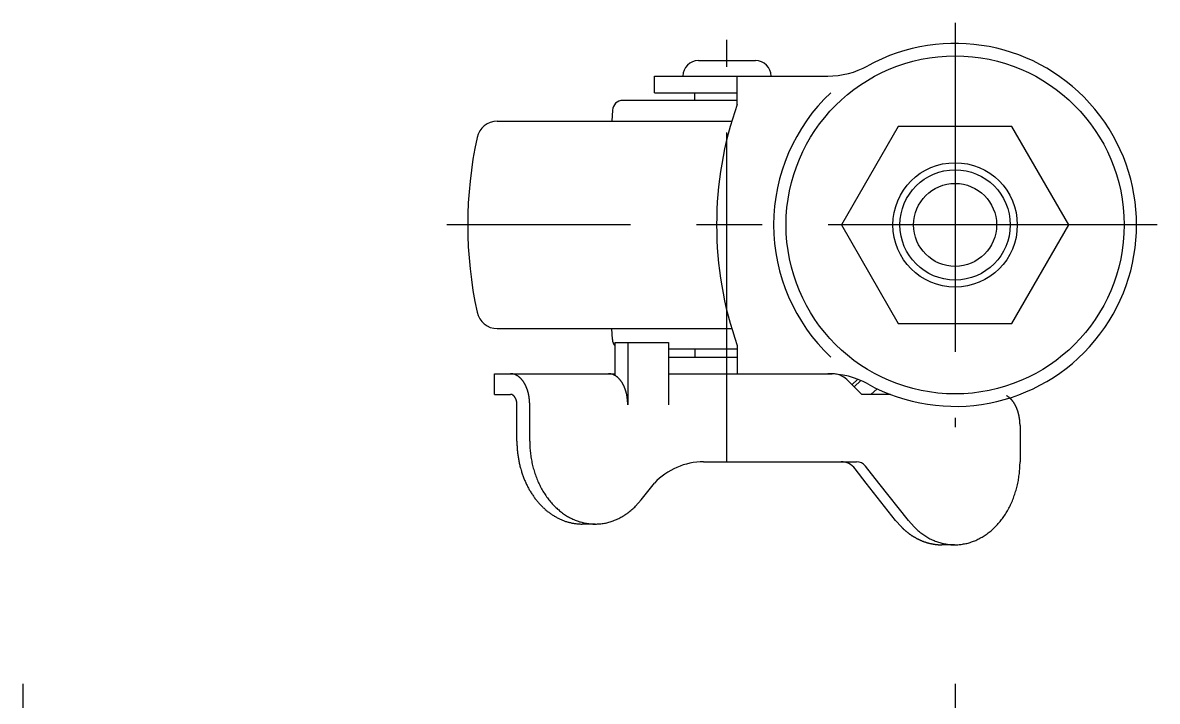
# Model space of a CAD drawing. Extents: x -118 to 41, y -73 to 123.
# Drawn here: x -67.9 to 41.5, y 57.3 to 122.8 of the extents above; entities that cross this region are included whole.
import ezdxf

# ---------------------------------------------------------------- set-up
doc = ezdxf.new("R2010")
doc.units = 0
doc.linetypes.add('CENTER', pattern=[50.8, 31.75, -6.35, 6.35, -6.35])
doc.layers.get('0').update_dxf_attribs({"linetype": 'CONTINUOUS'})
doc.layers.add('CENTER', color=1, linetype='CONTINUOUS')

msp = doc.modelspace()

# ---------------------------------------------------------------- linework, layer by layer
at = {"color": 7, "linetype": 'CONTINUOUS'}
for p, q in [((-2.75, 119.11), (2.75, 119.11)), ((-7, 117.61), (9.72, 117.61)), ((-7, 116.01), (-7, 117.61)), ((0.98, 114.88), (0.98, 117.61)), ((-7, 116.01), (0.98, 116.01)), ((-3.1, 115.26), (-3.1, 116.01)), ((0.98, 115.26), (-10.05, 115.26)), ((-11.05, 114.31), (-11.1, 113.26)), ((-22.15, 113.26), (0.46, 113.26)), ((16.52, 112.76), (11.03, 103.26)), ((27.48, 112.76), (16.52, 112.76)), ((32.97, 103.26), (27.48, 112.76)), ((11.03, 103.26), (16.52, 93.76)), ((27.48, 93.76), (32.97, 103.26)), ((-22.15, 93.26), (0.46, 93.26)), ((-11.05, 92.21), (-11.1, 93.26)), ((16.52, 93.76), (27.48, 93.76)), ((-10.8, 91.91), (-5.63, 91.91)), ((-10.8, 91.91), (-10.8, 88.74)), ((-9.57, 91.91), (-9.57, 85.91)), ((-5.63, 91.91), (-5.63, 85.91)), ((0.98, 91.26), (-5.63, 91.26)), ((-3.1, 91.26), (-3.1, 90.51)), ((0.98, 91.64), (0.98, 88.91)), ((-5.63, 90.51), (0.98, 90.51)), ((-22.41, 88.91), (-10.8, 88.91)), ((-22.41, 86.91), (-22.41, 88.91)), ((-5.63, 88.91), (9.72, 88.91)), ((-5.63, 88.91), (10.16, 88.91)), ((13.01, 86.91), (11.56, 88.34)), ((12.05, 87.85), (12.61, 88.37)), ((12.26, 87.65), (12.9, 88.25)), ((-22.41, 86.91), (-20.87, 86.91)), ((15.76, 86.91), (13.01, 86.91)), ((13.88, 86.91), (14.47, 87.46)), ((-20.25, 82.41), (-20.25, 85.91)), ((-19.02, 82.41), (-19.02, 85.91)), ((28.26, 83.91), (28.26, 80.41)), ((-2.25, 80.41), (12.49, 80.41)), ((14.65, 78.36), (13.35, 80)), ((13.42, 78.36), (12.35, 79.75)), ((-8.26, 76.75), (-7, 78.36)), ((16.26, 74.75), (13.42, 78.36)), ((17.5, 74.75), (14.65, 78.36)), ((-8.82, 76.13), (-8.26, 76.75)), ((-12.72, 74.41), (-13.95, 74.41)), ((16.82, 74.13), (16.26, 74.75)), ((18.05, 74.13), (17.5, 74.75)), ((21.95, 72.41), (20.72, 72.41))]:
    msp.add_line(p, q, dxfattribs=at)
for points in [[(-19.02, 85.91, 0), (-19.02, 85.95, 0), (-19.02, 85.98, 0), (-19.02, 86.02, 0), (-19.02, 86.06, 0), (-19.03, 86.09, 0), (-19.03, 86.13, 0), (-19.03, 86.17, 0), (-19.03, 86.2, 0), (-19.03, 86.24, 0), (-19.04, 86.28, 0), (-19.04, 86.31, 0), (-19.04, 86.35, 0), (-19.05, 86.39, 0), (-19.05, 86.42, 0), (-19.05, 86.46, 0), (-19.06, 86.5, 0), (-19.06, 86.53, 0), (-19.07, 86.57, 0), (-19.07, 86.6, 0), (-19.08, 86.64, 0), (-19.08, 86.68, 0), (-19.09, 86.71, 0), (-19.1, 86.75, 0), (-19.1, 86.78, 0), (-19.11, 86.82, 0), (-19.12, 86.85, 0), (-19.12, 86.89, 0), (-19.13, 86.92, 0), (-19.14, 86.96, 0), (-19.15, 86.99, 0), (-19.15, 87.02, 0), (-19.16, 87.06, 0), (-19.17, 87.09, 0), (-19.18, 87.13, 0), (-19.19, 87.16, 0), (-19.2, 87.19, 0), (-19.21, 87.23, 0), (-19.22, 87.26, 0), (-19.23, 87.29, 0), (-19.24, 87.32, 0), (-19.25, 87.36, 0), (-19.26, 87.39, 0), (-19.27, 87.42, 0), (-19.29, 87.45, 0), (-19.3, 87.48, 0), (-19.31, 87.52, 0), (-19.32, 87.55, 0), (-19.33, 87.58, 0), (-19.35, 87.61, 0), (-19.36, 87.64, 0), (-19.37, 87.67, 0), (-19.39, 87.7, 0), (-19.4, 87.73, 0), (-19.41, 87.76, 0), (-19.43, 87.78, 0), (-19.44, 87.81, 0), (-19.46, 87.84, 0), (-19.47, 87.87, 0), (-19.49, 87.9, 0), (-19.5, 87.93, 0), (-19.52, 87.95, 0), (-19.53, 87.98, 0), (-19.55, 88.01, 0), (-19.56, 88.03, 0), (-19.58, 88.06, 0), (-19.6, 88.08, 0), (-19.61, 88.11, 0), (-19.63, 88.13, 0), (-19.65, 88.16, 0), (-19.66, 88.18, 0), (-19.68, 88.21, 0), (-19.7, 88.23, 0), (-19.72, 88.25, 0), (-19.73, 88.28, 0), (-19.75, 88.3, 0), (-19.77, 88.32, 0), (-19.79, 88.34, 0), (-19.81, 88.36, 0), (-19.82, 88.38, 0), (-19.84, 88.4, 0), (-19.86, 88.43, 0), (-19.88, 88.44, 0), (-19.9, 88.46, 0), (-19.92, 88.48, 0), (-19.94, 88.5, 0), (-19.96, 88.52, 0), (-19.98, 88.54, 0), (-20, 88.56, 0), (-20.02, 88.57, 0), (-20.04, 88.59, 0), (-20.06, 88.61, 0), (-20.08, 88.62, 0), (-20.1, 88.64, 0), (-20.12, 88.65, 0), (-20.14, 88.67, 0), (-20.16, 88.68, 0), (-20.18, 88.7, 0), (-20.2, 88.71, 0), (-20.23, 88.72, 0), (-20.25, 88.74, 0), (-20.27, 88.75, 0), (-20.29, 88.76, 0), (-20.31, 88.77, 0), (-20.33, 88.78, 0), (-20.36, 88.79, 0), (-20.38, 88.8, 0), (-20.4, 88.81, 0), (-20.42, 88.82, 0), (-20.44, 88.83, 0), (-20.46, 88.84, 0), (-20.49, 88.85, 0), (-20.51, 88.85, 0), (-20.53, 88.86, 0), (-20.55, 88.87, 0), (-20.58, 88.87, 0), (-20.6, 88.88, 0), (-20.62, 88.88, 0), (-20.64, 88.89, 0), (-20.67, 88.89, 0), (-20.69, 88.9, 0), (-20.71, 88.9, 0), (-20.73, 88.9, 0), (-20.76, 88.9, 0), (-20.78, 88.91, 0), (-20.8, 88.91, 0), (-20.82, 88.91, 0), (-20.85, 88.91, 0), (-20.87, 88.91, 0)], [(-9.57, 85.91, 0), (-9.57, 85.95, 0), (-9.57, 85.98, 0), (-9.57, 86.02, 0), (-9.57, 86.06, 0), (-9.57, 86.09, 0), (-9.57, 86.13, 0), (-9.57, 86.17, 0), (-9.58, 86.2, 0), (-9.58, 86.24, 0), (-9.58, 86.28, 0), (-9.58, 86.31, 0), (-9.59, 86.35, 0), (-9.59, 86.39, 0), (-9.59, 86.42, 0), (-9.6, 86.46, 0), (-9.6, 86.5, 0), (-9.61, 86.53, 0), (-9.61, 86.57, 0), (-9.62, 86.6, 0), (-9.62, 86.64, 0), (-9.63, 86.68, 0), (-9.63, 86.71, 0), (-9.64, 86.75, 0), (-9.65, 86.78, 0), (-9.65, 86.82, 0), (-9.66, 86.85, 0), (-9.67, 86.89, 0), (-9.67, 86.92, 0), (-9.68, 86.96, 0), (-9.69, 86.99, 0), (-9.7, 87.02, 0), (-9.71, 87.06, 0), (-9.72, 87.09, 0), (-9.72, 87.13, 0), (-9.73, 87.16, 0), (-9.74, 87.19, 0), (-9.75, 87.23, 0), (-9.76, 87.26, 0), (-9.77, 87.29, 0), (-9.78, 87.32, 0), (-9.8, 87.36, 0), (-9.81, 87.39, 0), (-9.82, 87.42, 0), (-9.83, 87.45, 0), (-9.84, 87.48, 0), (-9.85, 87.52, 0), (-9.87, 87.55, 0), (-9.88, 87.58, 0), (-9.89, 87.61, 0), (-9.9, 87.64, 0), (-9.92, 87.67, 0), (-9.93, 87.7, 0), (-9.94, 87.73, 0), (-9.96, 87.76, 0), (-9.97, 87.78, 0), (-9.99, 87.81, 0), (-10, 87.84, 0), (-10.01, 87.87, 0), (-10.03, 87.9, 0), (-10.04, 87.93, 0), (-10.06, 87.95, 0), (-10.08, 87.98, 0), (-10.09, 88.01, 0), (-10.11, 88.03, 0), (-10.12, 88.06, 0), (-10.14, 88.08, 0), (-10.16, 88.11, 0), (-10.17, 88.13, 0), (-10.19, 88.16, 0), (-10.21, 88.18, 0), (-10.22, 88.21, 0), (-10.24, 88.23, 0), (-10.26, 88.25, 0), (-10.28, 88.28, 0), (-10.3, 88.3, 0), (-10.31, 88.32, 0), (-10.33, 88.34, 0), (-10.35, 88.36, 0), (-10.37, 88.38, 0), (-10.39, 88.4, 0), (-10.41, 88.43, 0), (-10.43, 88.44, 0), (-10.44, 88.46, 0), (-10.46, 88.48, 0), (-10.48, 88.5, 0), (-10.5, 88.52, 0), (-10.52, 88.54, 0), (-10.54, 88.56, 0), (-10.56, 88.57, 0), (-10.58, 88.59, 0), (-10.6, 88.61, 0), (-10.62, 88.62, 0), (-10.64, 88.64, 0), (-10.66, 88.65, 0), (-10.69, 88.67, 0), (-10.71, 88.68, 0), (-10.73, 88.7, 0), (-10.75, 88.71, 0), (-10.77, 88.72, 0), (-10.79, 88.74, 0), (-10.81, 88.75, 0), (-10.83, 88.76, 0), (-10.86, 88.77, 0), (-10.88, 88.78, 0), (-10.9, 88.79, 0), (-10.92, 88.8, 0), (-10.94, 88.81, 0), (-10.96, 88.82, 0), (-10.99, 88.83, 0), (-11.01, 88.84, 0), (-11.03, 88.85, 0), (-11.05, 88.85, 0), (-11.08, 88.86, 0), (-11.1, 88.87, 0), (-11.12, 88.87, 0), (-11.14, 88.88, 0), (-11.16, 88.88, 0), (-11.19, 88.89, 0), (-11.21, 88.89, 0), (-11.23, 88.9, 0), (-11.25, 88.9, 0), (-11.28, 88.9, 0), (-11.3, 88.9, 0), (-11.32, 88.91, 0), (-11.35, 88.91, 0), (-11.37, 88.91, 0), (-11.39, 88.91, 0), (-11.41, 88.91, 0)], [(-20.25, 85.91, 0), (-20.25, 85.92, 0), (-20.25, 85.93, 0), (-20.25, 85.95, 0), (-20.25, 85.96, 0), (-20.26, 85.97, 0), (-20.26, 85.98, 0), (-20.26, 86, 0), (-20.26, 86.01, 0), (-20.26, 86.02, 0), (-20.26, 86.03, 0), (-20.26, 86.04, 0), (-20.26, 86.06, 0), (-20.26, 86.07, 0), (-20.26, 86.08, 0), (-20.26, 86.09, 0), (-20.27, 86.11, 0), (-20.27, 86.12, 0), (-20.27, 86.13, 0), (-20.27, 86.14, 0), (-20.27, 86.15, 0), (-20.27, 86.17, 0), (-20.28, 86.18, 0), (-20.28, 86.19, 0), (-20.28, 86.2, 0), (-20.28, 86.21, 0), (-20.28, 86.22, 0), (-20.29, 86.24, 0), (-20.29, 86.25, 0), (-20.29, 86.26, 0), (-20.3, 86.27, 0), (-20.3, 86.28, 0), (-20.3, 86.29, 0), (-20.3, 86.3, 0), (-20.31, 86.32, 0), (-20.31, 86.33, 0), (-20.31, 86.34, 0), (-20.32, 86.35, 0), (-20.32, 86.36, 0), (-20.32, 86.37, 0), (-20.33, 86.38, 0), (-20.33, 86.39, 0), (-20.33, 86.4, 0), (-20.34, 86.41, 0), (-20.34, 86.42, 0), (-20.35, 86.44, 0), (-20.35, 86.45, 0), (-20.35, 86.46, 0), (-20.36, 86.47, 0), (-20.36, 86.48, 0), (-20.37, 86.49, 0), (-20.37, 86.5, 0), (-20.38, 86.51, 0), (-20.38, 86.52, 0), (-20.38, 86.53, 0), (-20.39, 86.54, 0), (-20.39, 86.54, 0), (-20.4, 86.55, 0), (-20.4, 86.56, 0), (-20.41, 86.57, 0), (-20.41, 86.58, 0), (-20.42, 86.59, 0), (-20.42, 86.6, 0), (-20.43, 86.61, 0), (-20.43, 86.62, 0), (-20.44, 86.63, 0), (-20.45, 86.63, 0), (-20.45, 86.64, 0), (-20.46, 86.65, 0), (-20.46, 86.66, 0), (-20.47, 86.67, 0), (-20.47, 86.68, 0), (-20.48, 86.68, 0), (-20.48, 86.69, 0), (-20.49, 86.7, 0), (-20.5, 86.71, 0), (-20.5, 86.71, 0), (-20.51, 86.72, 0), (-20.52, 86.73, 0), (-20.52, 86.74, 0), (-20.53, 86.74, 0), (-20.53, 86.75, 0), (-20.54, 86.76, 0), (-20.55, 86.76, 0), (-20.55, 86.77, 0), (-20.56, 86.77, 0), (-20.57, 86.78, 0), (-20.57, 86.79, 0), (-20.58, 86.79, 0), (-20.59, 86.8, 0), (-20.59, 86.8, 0), (-20.6, 86.81, 0), (-20.61, 86.81, 0), (-20.61, 86.82, 0), (-20.62, 86.82, 0), (-20.63, 86.83, 0), (-20.63, 86.83, 0), (-20.64, 86.84, 0), (-20.65, 86.84, 0), (-20.66, 86.85, 0), (-20.66, 86.85, 0), (-20.67, 86.86, 0), (-20.68, 86.86, 0), (-20.68, 86.86, 0), (-20.69, 86.87, 0), (-20.7, 86.87, 0), (-20.71, 86.87, 0), (-20.71, 86.88, 0), (-20.72, 86.88, 0), (-20.73, 86.88, 0), (-20.73, 86.89, 0), (-20.74, 86.89, 0), (-20.75, 86.89, 0), (-20.76, 86.89, 0), (-20.76, 86.9, 0), (-20.77, 86.9, 0), (-20.78, 86.9, 0), (-20.79, 86.9, 0), (-20.79, 86.9, 0), (-20.8, 86.9, 0), (-20.81, 86.91, 0), (-20.82, 86.91, 0), (-20.82, 86.91, 0), (-20.83, 86.91, 0), (-20.84, 86.91, 0), (-20.85, 86.91, 0), (-20.85, 86.91, 0), (-20.86, 86.91, 0), (-20.87, 86.91, 0)], [(28.26, 83.91, 0), (28.26, 83.94, 0), (28.26, 83.97, 0), (28.26, 84, 0), (28.26, 84.03, 0), (28.26, 84.06, 0), (28.25, 84.09, 0), (28.25, 84.12, 0), (28.25, 84.15, 0), (28.25, 84.18, 0), (28.25, 84.21, 0), (28.25, 84.23, 0), (28.24, 84.26, 0), (28.24, 84.29, 0), (28.24, 84.32, 0), (28.24, 84.35, 0), (28.23, 84.38, 0), (28.23, 84.41, 0), (28.23, 84.44, 0), (28.23, 84.47, 0), (28.22, 84.5, 0), (28.22, 84.53, 0), (28.21, 84.56, 0), (28.21, 84.58, 0), (28.21, 84.61, 0), (28.2, 84.64, 0), (28.2, 84.67, 0), (28.19, 84.7, 0), (28.19, 84.73, 0), (28.18, 84.76, 0), (28.18, 84.78, 0), (28.17, 84.81, 0), (28.17, 84.84, 0), (28.16, 84.87, 0), (28.16, 84.9, 0), (28.15, 84.92, 0), (28.14, 84.95, 0), (28.14, 84.98, 0), (28.13, 85.01, 0), (28.12, 85.03, 0), (28.12, 85.06, 0), (28.11, 85.09, 0), (28.1, 85.12, 0), (28.09, 85.14, 0), (28.09, 85.17, 0), (28.08, 85.2, 0), (28.07, 85.22, 0), (28.06, 85.25, 0), (28.06, 85.28, 0), (28.05, 85.3, 0), (28.04, 85.33, 0), (28.03, 85.35, 0), (28.02, 85.38, 0), (28.01, 85.41, 0), (28, 85.43, 0), (27.99, 85.46, 0), (27.98, 85.48, 0), (27.97, 85.51, 0), (27.96, 85.53, 0), (27.95, 85.56, 0), (27.94, 85.58, 0), (27.93, 85.61, 0), (27.92, 85.63, 0), (27.91, 85.65, 0), (27.9, 85.68, 0), (27.89, 85.7, 0), (27.88, 85.73, 0), (27.87, 85.75, 0), (27.86, 85.77, 0), (27.85, 85.8, 0), (27.84, 85.82, 0), (27.82, 85.84, 0), (27.81, 85.86, 0), (27.8, 85.89, 0), (27.79, 85.91, 0), (27.78, 85.93, 0), (27.76, 85.95, 0), (27.75, 85.97, 0), (27.74, 85.99, 0), (27.73, 86.02, 0), (27.71, 86.04, 0), (27.7, 86.06, 0), (27.69, 86.08, 0), (27.67, 86.1, 0), (27.66, 86.12, 0), (27.65, 86.14, 0), (27.63, 86.16, 0), (27.62, 86.18, 0), (27.61, 86.2, 0), (27.59, 86.22, 0), (27.58, 86.23, 0), (27.56, 86.25, 0), (27.55, 86.27, 0), (27.54, 86.29, 0), (27.52, 86.31, 0), (27.51, 86.33, 0), (27.49, 86.34, 0), (27.48, 86.36, 0), (27.46, 86.38, 0), (27.45, 86.39, 0), (27.43, 86.41, 0), (27.42, 86.43, 0), (27.4, 86.44, 0), (27.39, 86.46, 0), (27.37, 86.47, 0), (27.36, 86.49, 0), (27.34, 86.5, 0), (27.32, 86.52, 0), (27.31, 86.53, 0), (27.29, 86.55, 0), (27.28, 86.56, 0), (27.26, 86.57, 0), (27.24, 86.59, 0), (27.23, 86.6, 0), (27.21, 86.61, 0), (27.19, 86.63, 0), (27.18, 86.64, 0), (27.16, 86.65, 0), (27.15, 86.66, 0), (27.13, 86.67, 0), (27.11, 86.69, 0), (27.09, 86.7, 0), (27.08, 86.71, 0), (27.06, 86.72, 0), (27.04, 86.73, 0), (27.03, 86.74, 0), (27.01, 86.75, 0), (26.99, 86.76, 0), (26.97, 86.77, 0)], [(-20.25, 82.41, 0), (-20.25, 82.31, 0), (-20.25, 82.21, 0), (-20.25, 82.12, 0), (-20.25, 82.02, 0), (-20.24, 81.92, 0), (-20.24, 81.82, 0), (-20.23, 81.72, 0), (-20.22, 81.63, 0), (-20.22, 81.53, 0), (-20.21, 81.43, 0), (-20.2, 81.33, 0), (-20.19, 81.24, 0), (-20.17, 81.14, 0), (-20.16, 81.04, 0), (-20.15, 80.95, 0), (-20.13, 80.85, 0), (-20.12, 80.75, 0), (-20.1, 80.66, 0), (-20.08, 80.56, 0), (-20.06, 80.47, 0), (-20.05, 80.37, 0), (-20.03, 80.28, 0), (-20, 80.18, 0), (-19.98, 80.09, 0), (-19.96, 79.99, 0), (-19.94, 79.9, 0), (-19.91, 79.81, 0), (-19.89, 79.72, 0), (-19.86, 79.62, 0), (-19.83, 79.53, 0), (-19.8, 79.44, 0), (-19.77, 79.35, 0), (-19.74, 79.26, 0), (-19.71, 79.17, 0), (-19.68, 79.08, 0), (-19.65, 78.99, 0), (-19.62, 78.9, 0), (-19.58, 78.81, 0), (-19.55, 78.73, 0), (-19.51, 78.64, 0), (-19.47, 78.55, 0), (-19.43, 78.47, 0), (-19.4, 78.38, 0), (-19.36, 78.3, 0), (-19.32, 78.21, 0), (-19.28, 78.13, 0), (-19.23, 78.05, 0), (-19.19, 77.97, 0), (-19.15, 77.88, 0), (-19.1, 77.8, 0), (-19.06, 77.72, 0), (-19.01, 77.64, 0), (-18.97, 77.57, 0), (-18.92, 77.49, 0), (-18.87, 77.41, 0), (-18.82, 77.34, 0), (-18.77, 77.26, 0), (-18.72, 77.19, 0), (-18.67, 77.11, 0), (-18.62, 77.04, 0), (-18.57, 76.97, 0), (-18.52, 76.89, 0), (-18.46, 76.82, 0), (-18.41, 76.75, 0), (-18.35, 76.68, 0), (-18.3, 76.62, 0), (-18.24, 76.55, 0), (-18.18, 76.48, 0), (-18.13, 76.42, 0), (-18.07, 76.35, 0), (-18.01, 76.29, 0), (-17.95, 76.23, 0), (-17.89, 76.16, 0), (-17.83, 76.1, 0), (-17.77, 76.04, 0), (-17.71, 75.98, 0), (-17.64, 75.93, 0), (-17.58, 75.87, 0), (-17.52, 75.81, 0), (-17.45, 75.76, 0), (-17.39, 75.7, 0), (-17.32, 75.65, 0), (-17.26, 75.6, 0), (-17.19, 75.55, 0), (-17.12, 75.5, 0), (-17.06, 75.45, 0), (-16.99, 75.4, 0), (-16.92, 75.36, 0), (-16.85, 75.31, 0), (-16.78, 75.26, 0), (-16.71, 75.22, 0), (-16.65, 75.18, 0), (-16.58, 75.14, 0), (-16.5, 75.1, 0), (-16.43, 75.06, 0), (-16.36, 75.02, 0), (-16.29, 74.98, 0), (-16.22, 74.95, 0), (-16.15, 74.91, 0), (-16.07, 74.88, 0), (-16, 74.85, 0), (-15.93, 74.81, 0), (-15.85, 74.78, 0), (-15.78, 74.75, 0), (-15.71, 74.73, 0), (-15.63, 74.7, 0), (-15.56, 74.67, 0), (-15.48, 74.65, 0), (-15.41, 74.63, 0), (-15.33, 74.6, 0), (-15.26, 74.58, 0), (-15.18, 74.56, 0), (-15.1, 74.55, 0), (-15.03, 74.53, 0), (-14.95, 74.51, 0), (-14.87, 74.5, 0), (-14.8, 74.48, 0), (-14.72, 74.47, 0), (-14.64, 74.46, 0), (-14.57, 74.45, 0), (-14.49, 74.44, 0), (-14.41, 74.43, 0), (-14.34, 74.43, 0), (-14.26, 74.42, 0), (-14.18, 74.42, 0), (-14.1, 74.41, 0), (-14.03, 74.41, 0), (-13.95, 74.41, 0)], [(-19.02, 82.41, 0), (-19.02, 82.27, 0), (-19.02, 82.13, 0), (-19.01, 81.99, 0), (-19.01, 81.85, 0), (-19, 81.71, 0), (-18.99, 81.57, 0), (-18.98, 81.43, 0), (-18.96, 81.29, 0), (-18.94, 81.16, 0), (-18.93, 81.02, 0), (-18.91, 80.88, 0), (-18.88, 80.74, 0), (-18.86, 80.61, 0), (-18.83, 80.47, 0), (-18.81, 80.34, 0), (-18.78, 80.2, 0), (-18.75, 80.07, 0), (-18.71, 79.93, 0), (-18.68, 79.8, 0), (-18.64, 79.67, 0), (-18.6, 79.54, 0), (-18.56, 79.41, 0), (-18.52, 79.28, 0), (-18.48, 79.15, 0), (-18.43, 79.02, 0), (-18.38, 78.9, 0), (-18.33, 78.77, 0), (-18.28, 78.65, 0), (-18.23, 78.53, 0), (-18.17, 78.4, 0), (-18.12, 78.28, 0), (-18.06, 78.16, 0), (-18, 78.05, 0), (-17.94, 77.93, 0), (-17.88, 77.81, 0), (-17.81, 77.7, 0), (-17.75, 77.59, 0), (-17.68, 77.48, 0), (-17.61, 77.37, 0), (-17.54, 77.26, 0), (-17.47, 77.15, 0), (-17.4, 77.05, 0), (-17.32, 76.95, 0), (-17.25, 76.84, 0), (-17.17, 76.75, 0), (-17.09, 76.65, 0), (-17.01, 76.55, 0), (-16.93, 76.46, 0), (-16.85, 76.36, 0), (-16.76, 76.27, 0), (-16.68, 76.18, 0), (-16.59, 76.1, 0), (-16.5, 76.01, 0), (-16.41, 75.93, 0), (-16.33, 75.85, 0), (-16.23, 75.77, 0), (-16.14, 75.69, 0), (-16.05, 75.62, 0), (-15.95, 75.55, 0), (-15.86, 75.47, 0), (-15.76, 75.41, 0), (-15.67, 75.34, 0), (-15.57, 75.27, 0), (-15.47, 75.21, 0), (-15.37, 75.15, 0), (-15.27, 75.1, 0), (-15.17, 75.04, 0), (-15.07, 74.99, 0), (-14.96, 74.94, 0), (-14.86, 74.89, 0), (-14.76, 74.84, 0), (-14.65, 74.8, 0), (-14.55, 74.75, 0), (-14.44, 74.72, 0), (-14.34, 74.68, 0), (-14.23, 74.64, 0), (-14.12, 74.61, 0), (-14.01, 74.58, 0), (-13.91, 74.55, 0), (-13.8, 74.53, 0), (-13.69, 74.51, 0), (-13.58, 74.49, 0), (-13.47, 74.47, 0), (-13.36, 74.45, 0), (-13.25, 74.44, 0), (-13.14, 74.43, 0), (-13.03, 74.42, 0), (-12.92, 74.41, 0), (-12.81, 74.41, 0), (-12.7, 74.41, 0), (-12.59, 74.41, 0), (-12.48, 74.42, 0), (-12.37, 74.42, 0), (-12.26, 74.43, 0), (-12.15, 74.44, 0), (-12.04, 74.46, 0), (-11.93, 74.47, 0), (-11.82, 74.49, 0), (-11.71, 74.51, 0), (-11.6, 74.54, 0), (-11.5, 74.56, 0), (-11.39, 74.59, 0), (-11.28, 74.62, 0), (-11.17, 74.65, 0), (-11.07, 74.69, 0), (-10.96, 74.73, 0), (-10.85, 74.77, 0), (-10.75, 74.81, 0), (-10.64, 74.86, 0), (-10.54, 74.9, 0), (-10.44, 74.95, 0), (-10.34, 75, 0), (-10.23, 75.06, 0), (-10.13, 75.11, 0), (-10.03, 75.17, 0), (-9.93, 75.23, 0), (-9.84, 75.3, 0), (-9.74, 75.36, 0), (-9.64, 75.43, 0), (-9.55, 75.5, 0), (-9.45, 75.57, 0), (-9.36, 75.64, 0), (-9.26, 75.72, 0), (-9.17, 75.8, 0), (-9.08, 75.88, 0), (-8.99, 75.96, 0), (-8.9, 76.04, 0), (-8.82, 76.13, 0)], [(18.05, 74.13, 0), (18.14, 74.04, 0), (18.23, 73.96, 0), (18.32, 73.88, 0), (18.41, 73.8, 0), (18.5, 73.72, 0), (18.59, 73.64, 0), (18.69, 73.57, 0), (18.78, 73.5, 0), (18.88, 73.43, 0), (18.97, 73.36, 0), (19.07, 73.3, 0), (19.17, 73.23, 0), (19.27, 73.17, 0), (19.37, 73.11, 0), (19.47, 73.06, 0), (19.57, 73, 0), (19.67, 72.95, 0), (19.78, 72.9, 0), (19.88, 72.86, 0), (19.98, 72.81, 0), (20.09, 72.77, 0), (20.2, 72.73, 0), (20.3, 72.69, 0), (20.41, 72.65, 0), (20.52, 72.62, 0), (20.62, 72.59, 0), (20.73, 72.56, 0), (20.84, 72.54, 0), (20.95, 72.51, 0), (21.06, 72.49, 0), (21.17, 72.47, 0), (21.28, 72.46, 0), (21.38, 72.44, 0), (21.49, 72.43, 0), (21.6, 72.42, 0), (21.71, 72.42, 0), (21.83, 72.41, 0), (21.94, 72.41, 0), (22.05, 72.41, 0), (22.16, 72.41, 0), (22.27, 72.42, 0), (22.38, 72.43, 0), (22.49, 72.44, 0), (22.6, 72.45, 0), (22.71, 72.47, 0), (22.81, 72.49, 0), (22.92, 72.51, 0), (23.03, 72.53, 0), (23.14, 72.55, 0), (23.25, 72.58, 0), (23.36, 72.61, 0), (23.46, 72.64, 0), (23.57, 72.68, 0), (23.68, 72.72, 0), (23.78, 72.75, 0), (23.89, 72.8, 0), (23.99, 72.84, 0), (24.1, 72.89, 0), (24.2, 72.94, 0), (24.3, 72.99, 0), (24.4, 73.04, 0), (24.51, 73.1, 0), (24.61, 73.15, 0), (24.71, 73.21, 0), (24.8, 73.27, 0), (24.9, 73.34, 0), (25, 73.41, 0), (25.1, 73.47, 0), (25.19, 73.55, 0), (25.28, 73.62, 0), (25.38, 73.69, 0), (25.47, 73.77, 0), (25.56, 73.85, 0), (25.65, 73.93, 0), (25.74, 74.01, 0), (25.83, 74.1, 0), (25.91, 74.18, 0), (26, 74.27, 0), (26.08, 74.36, 0), (26.16, 74.46, 0), (26.25, 74.55, 0), (26.33, 74.65, 0), (26.4, 74.75, 0), (26.48, 74.84, 0), (26.56, 74.95, 0), (26.63, 75.05, 0), (26.71, 75.15, 0), (26.78, 75.26, 0), (26.85, 75.37, 0), (26.92, 75.48, 0), (26.98, 75.59, 0), (27.05, 75.7, 0), (27.11, 75.81, 0), (27.18, 75.93, 0), (27.24, 76.05, 0), (27.3, 76.16, 0), (27.35, 76.28, 0), (27.41, 76.4, 0), (27.46, 76.53, 0), (27.52, 76.65, 0), (27.57, 76.77, 0), (27.62, 76.9, 0), (27.67, 77.02, 0), (27.71, 77.15, 0), (27.75, 77.28, 0), (27.8, 77.41, 0), (27.84, 77.54, 0), (27.88, 77.67, 0), (27.91, 77.8, 0), (27.95, 77.93, 0), (27.98, 78.07, 0), (28.01, 78.2, 0), (28.04, 78.34, 0), (28.07, 78.47, 0), (28.1, 78.61, 0), (28.12, 78.74, 0), (28.14, 78.88, 0), (28.16, 79.02, 0), (28.18, 79.16, 0), (28.2, 79.29, 0), (28.21, 79.43, 0), (28.22, 79.57, 0), (28.23, 79.71, 0), (28.24, 79.85, 0), (28.25, 79.99, 0), (28.25, 80.13, 0), (28.26, 80.27, 0), (28.26, 80.41, 0)], [(16.82, 74.13, 0), (16.85, 74.1, 0), (16.87, 74.08, 0), (16.9, 74.05, 0), (16.92, 74.02, 0), (16.95, 74, 0), (16.98, 73.98, 0), (17, 73.95, 0), (17.03, 73.93, 0), (17.06, 73.9, 0), (17.08, 73.88, 0), (17.11, 73.85, 0), (17.14, 73.83, 0), (17.16, 73.81, 0), (17.19, 73.78, 0), (17.22, 73.76, 0), (17.25, 73.74, 0), (17.27, 73.71, 0), (17.3, 73.69, 0), (17.33, 73.67, 0), (17.36, 73.65, 0), (17.39, 73.62, 0), (17.41, 73.6, 0), (17.44, 73.58, 0), (17.47, 73.56, 0), (17.5, 73.54, 0), (17.53, 73.52, 0), (17.55, 73.49, 0), (17.58, 73.47, 0), (17.61, 73.45, 0), (17.64, 73.43, 0), (17.67, 73.41, 0), (17.7, 73.39, 0), (17.73, 73.37, 0), (17.75, 73.35, 0), (17.78, 73.33, 0), (17.81, 73.31, 0), (17.84, 73.29, 0), (17.87, 73.28, 0), (17.9, 73.26, 0), (17.93, 73.24, 0), (17.96, 73.22, 0), (17.99, 73.2, 0), (18.02, 73.18, 0), (18.05, 73.17, 0), (18.08, 73.15, 0), (18.11, 73.13, 0), (18.14, 73.11, 0), (18.17, 73.1, 0), (18.2, 73.08, 0), (18.23, 73.06, 0), (18.26, 73.05, 0), (18.29, 73.03, 0), (18.32, 73.01, 0), (18.35, 73, 0), (18.38, 72.98, 0), (18.41, 72.97, 0), (18.44, 72.95, 0), (18.47, 72.94, 0), (18.5, 72.92, 0), (18.53, 72.91, 0), (18.56, 72.89, 0), (18.6, 72.88, 0), (18.63, 72.87, 0), (18.66, 72.85, 0), (18.69, 72.84, 0), (18.72, 72.82, 0), (18.75, 72.81, 0), (18.78, 72.8, 0), (18.81, 72.79, 0), (18.84, 72.77, 0), (18.88, 72.76, 0), (18.91, 72.75, 0), (18.94, 72.74, 0), (18.97, 72.73, 0), (19, 72.71, 0), (19.03, 72.7, 0), (19.07, 72.69, 0), (19.1, 72.68, 0), (19.13, 72.67, 0), (19.16, 72.66, 0), (19.19, 72.65, 0), (19.22, 72.64, 0), (19.26, 72.63, 0), (19.29, 72.62, 0), (19.32, 72.61, 0), (19.35, 72.6, 0), (19.39, 72.59, 0), (19.42, 72.58, 0), (19.45, 72.58, 0), (19.48, 72.57, 0), (19.51, 72.56, 0), (19.55, 72.55, 0), (19.58, 72.54, 0), (19.61, 72.54, 0), (19.64, 72.53, 0), (19.68, 72.52, 0), (19.71, 72.51, 0), (19.74, 72.51, 0), (19.77, 72.5, 0), (19.81, 72.5, 0), (19.84, 72.49, 0), (19.87, 72.48, 0), (19.9, 72.48, 0), (19.94, 72.47, 0), (19.97, 72.47, 0), (20, 72.46, 0), (20.03, 72.46, 0), (20.07, 72.45, 0), (20.1, 72.45, 0), (20.13, 72.45, 0), (20.16, 72.44, 0), (20.2, 72.44, 0), (20.23, 72.43, 0), (20.26, 72.43, 0), (20.3, 72.43, 0), (20.33, 72.43, 0), (20.36, 72.42, 0), (20.39, 72.42, 0), (20.43, 72.42, 0), (20.46, 72.42, 0), (20.49, 72.42, 0), (20.53, 72.41, 0), (20.56, 72.41, 0), (20.59, 72.41, 0), (20.62, 72.41, 0), (20.66, 72.41, 0), (20.69, 72.41, 0), (20.72, 72.41, 0)]]:
    msp.add_polyline3d(points, dxfattribs=at)
for radius in [16.3, 6, 4]:
    msp.add_circle((22, 103.26), radius, dxfattribs=at)
at = {"color": 3, "linetype": 'CONTINUOUS'}
msp.add_circle((22, 103.26), 5.32, dxfattribs=at)
at = {"color": 7, "linetype": 'CONTINUOUS'}
for centre, radius, start, end in [((22, 103.26), 17.5, 241.2195, 118.7805), ((-2.75, 117.61), 1.5, 90, 180), ((2.75, 117.61), 1.5, 0, 90), ((9.72, 125.61), 8, 270, 298.7805), ((22, 103.26), 17.5, 133.2332, 226.7668), ((-10.05, 114.26), 1, 90, 177), ((34, 103.26), 35, 160.6176, 199.3824), ((-22.15, 111.26), 2, 90, 167.8468), ((15, 103.26), 40, 167.8468, 192.1532), ((-22.15, 95.26), 2, 192.1532, 270), ((-10.05, 92.26), 1, 183, 221.6671), ((9.72, 80.91), 8, 61.2195, 90), ((9.72, 80.91), 8, 61.2195, 90), ((10.16, 86.91), 2, 45.5963, 90), ((-2.25, 73.9), 6.51, 90, 136.7606), ((11.01, 78.71), 1.7, 37.6354, 90), ((12.49, 79.31), 1.1, 38.5546, 90)]:
    msp.add_arc(centre, radius, start, end, dxfattribs=at)
at = {"layer": 'CENTER', "color": 1, "linetype": 'CENTER'}
for p, q in [((22, 122.76), (22, 83.76)), ((0, 80.41), (0, 121.11)), ((41.5, 103.26), (-27, 103.26)), ((-67.92, 59), (-67.92, -27)), ((22, 59), (22, 31.43))]:
    msp.add_line(p, q, dxfattribs=at)

doc.saveas('drawing.dxf')
